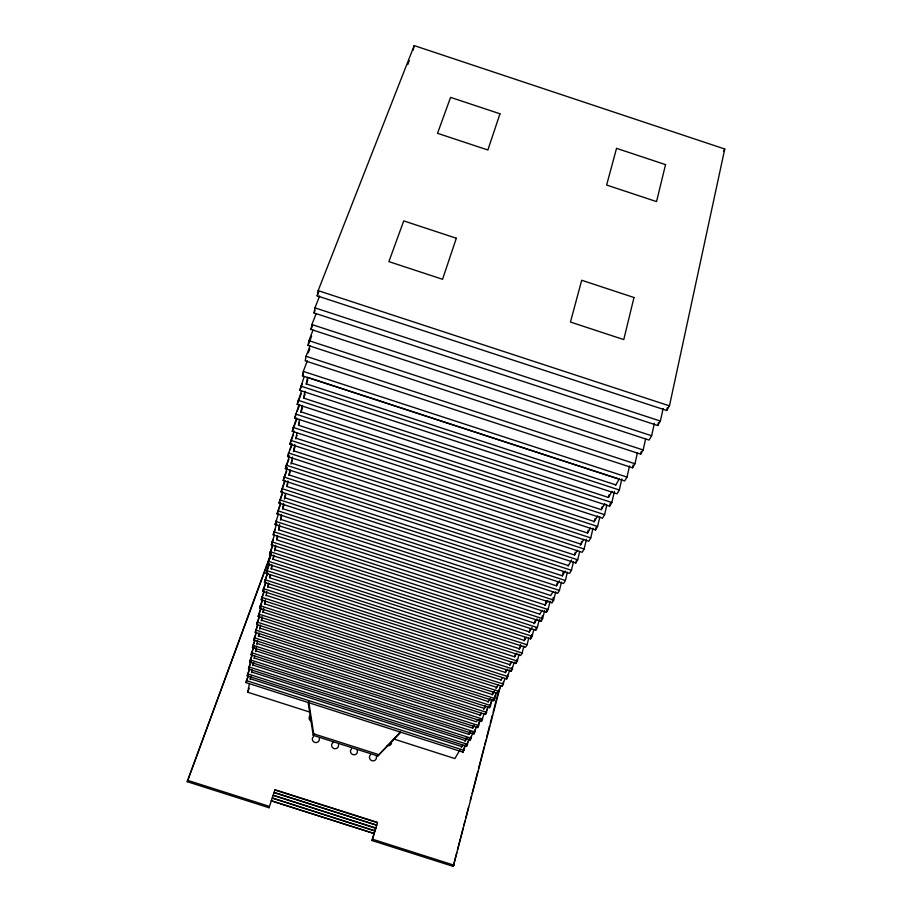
<?xml version="1.0" encoding="UTF-8"?>
<svg xmlns="http://www.w3.org/2000/svg" width="912" height="912" viewBox="0 0 912 912"><rect width="100%" height="100%" fill="white"/><g stroke="black" fill="none" stroke-linecap="round" stroke-linejoin="round"><path stroke-width="1.37" d="M500.038 687.431L453.241 866.4L371.993 840.533L377.545 822.442L274.968 789.735L269.029 807.747L187.245 781.698L271.024 553.424M465.553 744.91L463.034 752.161L245.978 682.586L248.269 675.233M469.121 738.914L466.591 746.21L247.22 675.86L249.523 668.473M472.758 732.792L470.204 740.134L248.474 668.998L250.8 661.565M476.486 726.545L473.909 733.921L249.774 661.987L252.1 654.497M480.282 720.149L477.694 727.571L251.096 654.816L253.433 647.281M484.181 713.617L481.559 721.084L252.442 647.486L254.79 639.905M488.159 706.925L485.515 714.449L253.821 639.996L256.169 632.392M492.218 700.097L489.562 707.666L255.235 632.335L257.594 624.674M496.39 693.097L493.7 700.724L256.671 624.492L259.544 615.44M500.642 685.938L497.929 693.622L258.153 616.455L261.037 607.346M504.997 678.642L502.261 686.348L259.669 608.247L262.565 599.07M509.819 669.761L506.707 678.904L261.22 599.834L264.127 590.588M514.391 662.078L511.244 671.278L262.804 591.215L265.734 581.902M519.076 654.2L517.321 661.086L515.907 663.469L264.423 582.38L267.364 573.044M523.876 646.129L522.131 653.026L520.672 655.466L266.099 573.329L269.051 563.912M528.789 637.887L527.056 644.761L525.563 647.258L267.797 564.049L270.784 554.564M533.839 629.405L532.106 636.28L530.579 638.845L269.553 554.542L272.551 544.966M539.357 619.316L537.293 627.581L535.72 630.215L271.354 544.783L274.375 535.116M544.669 610.367L542.617 618.655L540.998 621.357L273.201 534.763L276.712 523.727M550.107 601.247L548.078 609.501L546.425 612.271L275.093 524.48L278.639 513.353M555.716 591.82L553.675 600.096L551.977 602.946L277.031 513.923L280.611 502.706M561.461 582.141L559.444 590.429L557.699 593.359L279.026 503.082L282.617 491.807M567.378 572.2L565.36 580.499L563.559 583.509L281.078 491.944L284.692 480.556M573.431 562.02L571.436 570.296L569.601 573.386L283.187 480.487L287.337 467.662M579.69 551.509L577.695 559.797L575.803 562.978L285.353 468.7L289.514 455.818M586.439 539.3L584.136 549.001L582.187 552.273L287.588 456.581L291.783 443.574M593.039 528.219L590.759 537.886L588.753 541.261L289.891 444.11L294.12 430.977M599.857 516.751L597.577 526.452L595.513 529.918L292.25 431.262L296.503 418.049M606.856 504.997L604.599 514.664L602.479 518.233L294.69 418.027L298.976 404.689M614.403 491.443L611.838 502.512L609.649 506.194L297.198 404.392L301.519 390.906M621.847 478.891L619.305 489.995L617.048 493.791L299.786 390.336L304.129 376.747M629.519 465.998L627.011 477.079L624.674 480.989L302.453 375.824L303.274 371.389L307.355 360.764M310.137 345.694L306.056 356.273L305.212 360.856L632.54 467.788L634.957 463.741L637.454 452.637M645.628 438.911L643.154 449.981L640.669 454.153L308.062 345.409L308.929 340.666L313.033 330.064M654.383 423.271L651.635 435.754L649.059 440.074L311.003 329.437L311.904 324.547L316.031 313.922M663.127 408.53L660.391 421.059L657.734 425.528L314.036 312.93L314.971 307.868L319.61 295.967M317.182 295.864L318.151 290.632L414.196 45.6L724.755 149.009L669.454 405.863L666.706 410.48L317.182 295.864L318.733 291.897M310.023 712.169L247.756 692.231L249.352 683.829M250.15 679.634L250.686 676.829M251.484 672.634L252.008 669.83M252.806 665.635L253.342 662.842M254.14 658.635L254.665 655.842M255.463 651.647L256.261 647.44M256.796 644.647L257.594 640.441M258.392 636.245L258.917 633.452M259.715 629.246L260.513 625.051M261.311 620.855L262.109 616.66M262.907 612.454L263.705 608.258M264.503 604.063L265.301 599.857M266.099 595.661L266.885 591.466M267.683 587.271L268.481 583.064M269.553 577.467L270.077 574.674M271.138 569.077L271.936 564.87M525.061 637.659L524.366 640.418L273.007 559.25L273.805 555.077M274.592 550.882L275.663 545.285M276.724 539.687L277.522 535.492M278.582 529.883L279.642 524.286M280.44 520.091L281.5 514.493M282.572 508.896L283.632 503.299M284.43 499.103L285.49 493.506M563.365 571.687L562.351 575.825L286.824 486.472L287.884 480.909M288.944 475.312L290.005 469.714M291.076 464.117L292.399 457.117M293.459 451.52L294.793 444.52M295.853 438.923L296.913 433.325M298.509 424.935L299.569 419.338M300.903 412.338L302.237 405.338M303.559 398.339L304.893 391.339M306.215 384.351L307.549 377.351L619.259 479.085L615.646 485.218M666.706 410.48L667.31 407.687M657.734 425.528L658.339 422.746M640.669 454.153L641.284 451.383M413.159 50.194L414.196 45.6M632.54 467.788L633.167 465.017M609.649 506.194L610.288 503.435M305.121 394.109L303.605 398.088L608.452 497.462L609.091 494.692M595.513 529.918L596.163 527.159M302.51 407.869L300.994 411.859L601.27 509.66L601.92 506.901M594.955 518.734L594.305 521.504L298.452 425.22L299.455 422.564M588.194 530.237L587.545 533.007L295.99 438.182L296.993 435.537M575.803 562.978L576.464 560.219M581.628 541.409L580.967 544.168L293.607 450.779L295.1 446.789M292.273 460.355L291.281 463.022L574.594 555.02L575.255 552.273M552.319 601.555L553.345 597.406M557.164 583.053L556.48 585.812L284.692 497.724L285.684 495.056M546.425 612.271L547.097 609.512M540.998 621.357L542.378 615.851M546.242 600.837L545.205 604.975L280.588 519.327L281.569 516.659M530.579 638.845L531.616 634.706M535.207 620.399L534.523 623.147L276.701 539.801L277.681 537.134M535.72 630.215L536.416 627.467M530.077 629.132L529.37 631.891L274.831 549.651L275.812 546.983M520.524 644.59L519.475 648.728L271.229 568.609L272.209 565.953M515.907 663.469L516.956 659.342M510.754 661.998L510.059 664.745L267.809 586.644L268.778 583.976M506.707 678.904L507.767 674.766M270.476 575.062L269.496 577.741L514.71 656.834L515.405 654.075M511.244 671.278L512.305 667.162M453.241 866.4L456.798 852.64M457.505 849.893L463.205 827.891M463.912 825.132L464.983 821.005M465.69 818.258L468.54 807.257M470.318 800.383L471.379 796.256M472.097 793.497L477.785 771.495M478.492 768.748L484.181 746.734M484.899 743.987L485.959 739.86M486.677 737.113L489.516 726.1M490.234 723.353L492.366 715.099M493.073 712.352L498.761 690.338M506.217 669.716L505.51 672.463L266.156 595.342M502.261 686.348L503.333 682.21M493.7 700.724L495.125 695.229M485.515 714.449L486.951 708.966M493.232 691.798L492.514 694.556L261.436 620.206L262.405 617.538M489.562 707.666L491.705 699.424M473.909 733.921L474.992 729.817M477.694 727.571L479.849 719.351M485.059 705.706L484.34 708.453L258.461 635.846L259.43 633.179M481.559 721.084L482.277 718.348M469.783 731.709L469.053 734.445L252.909 665.087L253.878 662.408M466.591 746.21L467.685 742.072M473.476 725.416L472.747 728.164L254.254 658.019M470.204 740.134L471.299 736.03M466.169 737.854L465.439 740.601L251.598 672.007M463.034 752.161L464.869 745.275M269.029 807.747L269.405 806.39L187.393 780.273M371.993 840.533L375.824 827.982L273.155 795.264L375.687 828.244M400.528 732.564L377.739 755.991L313.226 735.346L313.717 733.818L308.678 701.374M251.267 676.1L250.31 678.779L461.894 746.62M247.756 692.231L249.193 688.207M248.474 668.998L251.37 660.995M247.22 675.86L249.614 669.191M245.978 682.586L248.383 675.906M253.821 639.996L255.759 634.649M252.442 647.486L254.858 640.805M251.096 654.816L253.992 646.802M249.774 661.987L252.179 655.306M258.153 616.455L261.06 608.475M256.671 624.492L259.601 616.455M265.517 601.156L264.548 603.824L501.076 679.999M255.235 632.335L257.663 625.643M263.944 609.444L262.975 612.112L496.744 687.363M262.804 591.215L265.734 583.201M261.22 599.834L264.138 591.831M259.669 608.247L262.097 601.589M187.245 781.698L271.172 553.926M267.797 564.049L271.229 554.747M266.099 573.329L269.53 563.969M264.423 582.38L267.854 573.032M273.007 559.25L273.988 556.582M271.354 544.783L273.326 539.448M269.553 554.542L272.996 545.216M279.608 527.022L278.616 529.701L539.79 614.175M277.031 513.923L280.497 504.61M275.093 524.48L276.564 520.501M284.088 504.678L282.606 508.668L550.768 595.513L552.923 591.865M273.201 534.763L275.173 529.427M281.078 491.944L285.046 481.319M290.506 470.923L289.024 474.913L568.381 565.577M279.026 503.082L282.515 493.757M286.824 486.472L287.816 483.805M285.353 468.7L288.865 459.386M283.187 480.487L286.676 471.185M289.891 444.11L293.402 434.807M287.588 456.581L288.591 453.925M290.084 449.947L292.091 444.646M292.25 431.262L296.788 419.292M297.198 404.392L301.245 393.767M307.823 379.905L306.307 383.884L615.851 484.876M294.69 418.027L295.693 415.382M297.209 411.403L299.729 404.78M299.786 390.336L302.328 383.678M308.279 352.898L309.818 348.92M302.453 375.824L303.479 373.179M308.062 345.409L311.642 336.152M311.003 329.437L312.542 325.459M314.036 312.93L315.073 310.285M407.732 64.57L409.283 60.602M377.739 755.991L400.243 732.074M723.683 151.118L724.755 149.009M459.91 749.995L454.86 758.579L393.95 739.062M461.347 747.544L462.794 745.093M464.96 741.41L467.115 737.74M469.281 734.057L470.729 731.606M472.883 727.936L474.331 725.473M477.934 719.351L476.497 721.802L255.622 650.792M480.1 715.669L481.536 713.218M483.702 709.547L485.868 705.865M488.034 702.183L490.189 698.512M492.355 694.83L494.521 691.159M495.957 688.708L498.123 685.026M501.007 680.124L502.455 677.673M505.328 672.771L507.494 669.089M509.66 665.418L511.826 661.736M514.71 656.834L516.865 653.152M519.031 649.481L521.197 645.799M524.081 640.897L526.247 637.214M529.131 632.312L532.015 627.41M534.17 623.74L537.054 618.826M539.938 613.924L542.104 610.253M544.988 605.351L547.873 600.438M556.525 585.732L559.409 580.83M562.294 575.928L565.178 571.026M568.062 566.124L571.664 559.991M574.549 555.089L577.433 550.187M580.317 545.285L583.919 539.152M587.533 533.018L590.417 528.116M594.02 521.995L597.622 515.861M601.225 509.728L604.838 503.606M608.441 497.473L612.043 491.34M274.888 790.02L377.42 822.704M374.957 830.752L272.243 798.034L374.832 831.014M372.643 839.268L454.108 865.214M250.162 659.855L475.038 732.028M248.862 666.911L471.31 738.275M247.597 673.82L467.662 744.397M246.343 680.58L464.094 750.382M313.717 733.818L378.4 754.509M266.6 570.57L522.131 653.026M264.925 579.69L517.321 661.086M263.283 588.582L512.635 668.952M261.687 597.269L508.052 676.636M260.125 605.739L503.584 684.137M258.609 614.015L499.217 691.456M257.116 622.098L494.954 698.615M259.931 628.117L488.387 701.59M255.656 629.998L490.793 705.603M254.243 637.716L486.723 712.432M257.024 643.405L480.396 715.168M252.852 645.263L482.733 719.112M251.495 652.639L478.846 725.644M283.837 476.987L571.436 570.296M281.705 488.536L565.36 580.499M279.642 499.776L559.444 590.429M277.624 510.709L553.675 600.096M275.663 521.345L548.078 609.501M273.76 531.707L542.617 618.655M271.901 541.808L537.293 627.581M270.089 551.635L532.106 636.28M268.322 561.222L527.056 644.761M303.274 371.389L627.011 477.079M300.584 386.027L619.305 489.995M297.973 400.22L611.838 502.512M295.431 413.98L604.599 514.664M292.98 427.329L597.577 526.452M290.586 440.291L590.759 537.886M288.272 452.876L584.136 549.001M286.026 465.097L577.695 559.797M318.151 290.632L669.454 405.863M314.971 307.868L660.391 421.059M311.904 324.547L651.635 435.754M308.929 340.666L643.154 449.981M306.056 356.273L634.957 463.741M308.21 702.981L313.226 735.346M311.539 721.335A3.488 3.295 14.3 0 1 310.205 715.715M391.579 742.619A3.488 3.283 27.6 0 1 387.201 745.56M357.025 749.915A3.511 3.329 23.2 0 1 355.897 754.281A3.511 3.329 23.2 0 1 351.245 753.415A3.511 3.329 23.2 0 1 351.565 748.889M338.466 744.705A3.511 3.34 19.4 0 1 336.163 748.592A3.511 3.34 19.4 0 1 331.865 746.597A3.511 3.34 19.4 0 1 333.427 742.368M376.303 756.812A3.511 3.329 26.9 0 1 374.342 760.619A3.511 3.329 26.9 0 1 370.044 759.24A3.511 3.329 26.9 0 1 370.511 754.954M319.246 738.549A3.511 3.34 15.5 0 1 317.194 742.334A3.511 3.34 15.5 0 1 312.896 740.954A3.511 3.34 15.5 0 1 313.454 736.702M665.543 164.627L656.549 201.598L606.628 185.045L616.535 148.337L665.543 164.627M633.988 297.506L623.762 339.595L570.445 322.05L581.708 280.258L633.988 297.506M271.331 800.804L374.091 833.534L271.331 800.804M274.056 792.505L376.69 825.212L274.056 792.505M499.97 113.783L487.863 150.001L437.532 133.312L450.574 97.367L499.97 113.783M456.319 238.237L442.559 279.277L388.9 261.63L403.72 220.886L456.319 238.237"/></g></svg>
